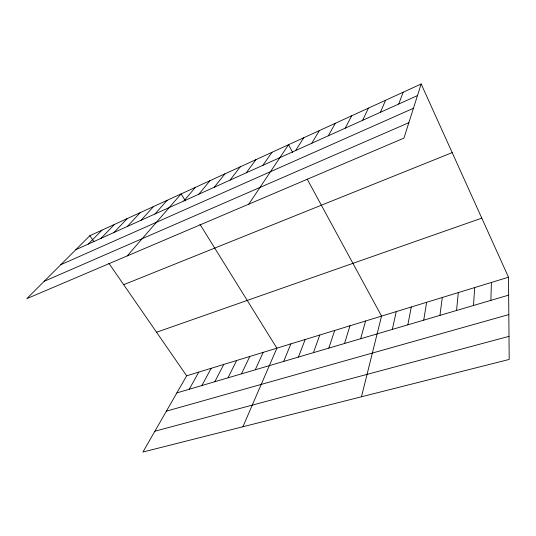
<?xml version="1.0" encoding="UTF-8"?>
<svg xmlns="http://www.w3.org/2000/svg" width="536" height="536" viewBox="0 0 536 536"><rect width="100%" height="100%" fill="white"/><g stroke="black" fill="none" stroke-linecap="round" stroke-linejoin="round"><path stroke-width="0.8" d="M490.889 300.361L491.405 282.452M473.523 305.48L474.675 287.577M456.551 310.478L458.307 292.589M439.956 315.369L442.3 297.493M423.728 320.153L426.629 302.297M407.856 324.829L411.286 306.994M392.325 329.406L396.265 311.597M361.472 396.781L381.552 316.106L307.168 179.064M360.641 338.745L365.586 320.997M344.541 343.489L349.975 325.781M421.162 83.978L403.95 138.107L26.8 298.659L89.834 235.713L421.162 83.978L508.503 277.213L509.2 359.435L142.945 452.022L186.662 375.81L508.503 277.213M328.809 348.125L334.712 330.457M313.433 352.655L319.778 335.034M398.717 104.038L403.139 92.232M298.398 357.083L305.172 339.509M283.698 361.418L290.874 343.884M380.439 112.279L385.565 100.279M242.902 426.757L276.884 348.172L199.935 224.269M255.257 369.8L263.183 352.366M241.488 373.853L249.769 356.48M362.617 120.319L368.413 108.138M228.014 377.826L236.631 360.507M214.822 381.712L223.76 364.447M345.244 128.158L351.67 115.803M201.905 385.518L211.144 368.312M189.255 389.25L198.782 372.098M328.3 135.802L335.322 123.287M311.771 143.259L319.356 130.603M295.638 150.536L303.765 137.739M248.784 204.162L288.522 144.72L292.736 152.485M262.848 165.329L272.02 152.278M246.245 172.82L255.933 159.648M230.065 180.116L240.229 166.837M214.286 187.232L224.906 173.852M198.903 194.173L209.951 180.706M183.895 200.946L195.352 187.392M127.24 255.9L181.088 193.925L185.389 200.859M154.944 214.005L167.152 200.303M140.981 220.303L153.531 206.541M127.347 226.453L140.218 212.638M114.027 232.463L127.2 218.601M101.009 238.339L114.469 224.43M88.279 244.074L102.021 230.132M75.837 249.689L417.477 95.576M60.809 264.697L413.43 108.285M44.18 281.306L408.854 122.684M123.689 284.696L452.19 152.619M156.552 332.246L481.804 218.132M176.86 392.901L508.657 295.128M166.394 411.146L508.825 314.578M154.891 431.205L509.006 336.36M89.834 235.713L93.934 241.642M108.882 263.27L186.662 375.81"/></g></svg>
